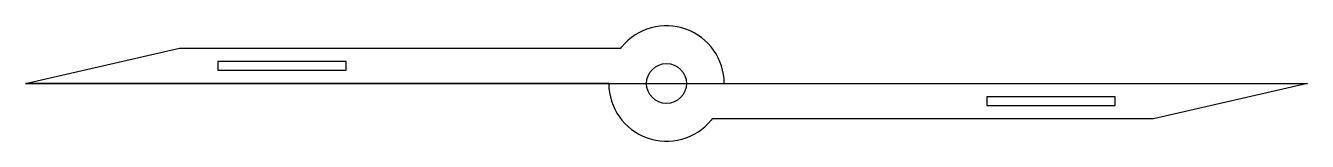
# Model space of a CAD drawing. Header units: millimetres. Extents: x -74 to 74, y -7 to 7.
import ezdxf

# ---------------------------------------------------------------- set-up
doc = ezdxf.new("R2010")
doc.units = ezdxf.units.MM
for name, color, linetype in [('CUT_INNER', 6, 'Continuous'), ('CUT_OUTER', 1, 'Continuous'), ('GUIDE', 3, 'Continuous')]:
    doc.layers.add(name, color=color, linetype=linetype)

msp = doc.modelspace()

# ---------------------------------------------------------------- linework, layer by layer
at = {"layer": 'CUT_INNER'}
for points in [[(-51.8, 1.535), (-37, 1.535), (-37, 2.535), (-51.8, 2.535)], [(37, -2.535), (51.8, -2.535), (51.8, -1.535), (37, -1.535)]]:
    msp.add_lwpolyline(points, close=True, dxfattribs=at)
msp.add_circle((0, 0), 2.3, dxfattribs=at)
at = {"layer": 'CUT_OUTER'}
for points in [[(-74, 0), (-56.24, 4.07), (-5.2632, 4.07), (-5.1482, 4.2251)], [(-6.66, 0), (-56.24, 0), (-74, 0)], [(6.66, 0), (74, 0), (56.24, -4.07), (5.2632, -4.07), (5.1482, -4.2251)]]:
    msp.add_lwpolyline(points, dxfattribs=at)
for start, end in [(0, 140.625), (180, 320.625)]:
    msp.add_arc((0, 0), 6.66, start, end, dxfattribs=at)
at = {"layer": 'GUIDE'}
msp.add_lwpolyline([(-74, 0), (74, 0)], dxfattribs=at)

doc.saveas('drawing.dxf')
